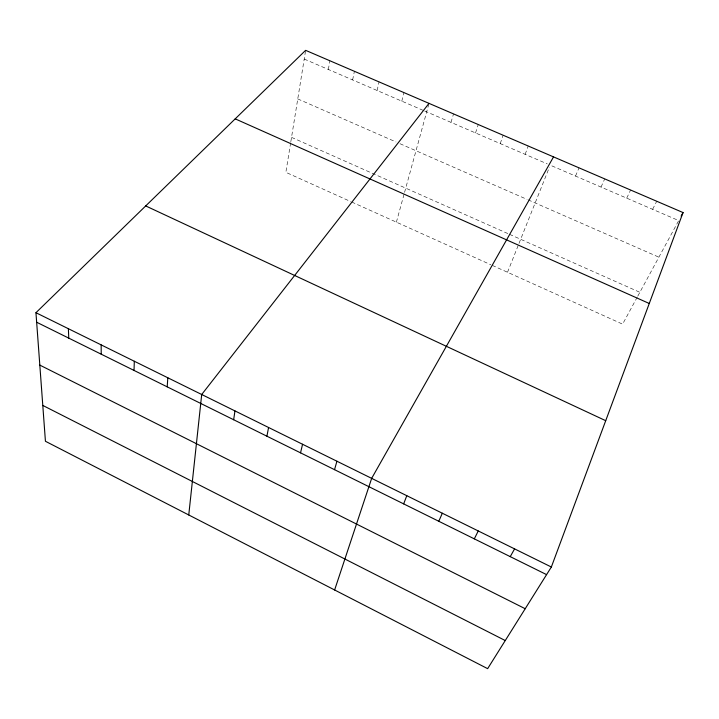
<?xml version="1.0" encoding="UTF-8"?>
<svg xmlns="http://www.w3.org/2000/svg" width="719" height="719" viewBox="0 0 719 719"><rect width="100%" height="100%" fill="white"/><g stroke="black" fill="none" stroke-linecap="round" stroke-linejoin="round"><path stroke-width="0.54" stroke-dasharray="3.6 2.7" d="M290.638 142.811L285.856 172.326L350.701 201.563M290.818 141.724L305.629 50.339M328.331 69.455L329.922 60.782M352.625 79.935L354.404 71.298M377.116 90.495L379.075 81.903M401.795 101.145L403.943 92.598M396.385 222.162L404.267 193.465M404.563 192.395L428.722 104.435M451.011 122.365L453.527 113.908M475.529 132.943L478.243 124.531M500.235 143.602L503.138 135.235M525.14 154.342L528.24 146.02M507.506 272.258L518.606 244.424M519.019 243.399L549.415 167.212M575.524 176.074L579.029 167.851M601.021 187.075L604.724 178.896M626.707 198.156L630.626 190.032M652.609 209.319L656.735 201.248M637.241 297.127L622.6 324.152L491.823 265.185M637.771 296.156L678.709 220.58L550.233 165.163M304.218 59.057L423.689 110.582M424.686 111.014L547.222 163.869M297.756 98.916L395.998 141.967M399.998 143.719L527.099 199.415M528.106 199.855L658.892 257.168M291.528 137.347L508.495 233.864M509.51 234.313L639.856 292.3M351.708 202.012L490.843 264.745"/><path stroke-width="1.08" d="M134.031 370.429L134.309 361.244M167.203 386.849L167.815 377.781M188.755 514.975L201.706 394.497L429.009 103.365M233.648 419.743L234.96 410.909M266.911 436.208L268.573 427.499M300.542 452.853L302.555 444.261M334.533 469.678L336.923 461.221M334.623 589.984L371.66 478.36L553.531 156.895M551.347 567.021L683.05 212.563L305.629 50.339L35.95 312.711L45.432 441.268L487.644 668.661L551.347 567.021L35.95 312.711M403.656 503.884L406.801 495.697M438.788 521.275L442.32 513.231M474.315 538.864L478.252 530.955M681.118 216.122L683.05 212.563M510.238 556.641L514.588 548.885M235.203 118.86L649.266 303.49M145.705 205.931L605.713 420.687M36.651 322.229L546.575 574.625M39.815 365.099L525.212 608.723M42.781 405.417L505.259 640.548M68.377 328.718L68.763 338.128M101.163 344.895L101.217 354.188"/></g></svg>
